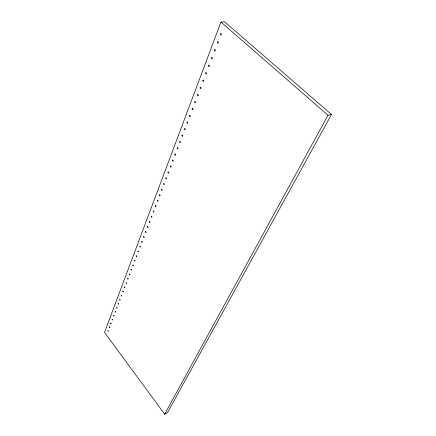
<?xml version="1.0" encoding="UTF-8"?>
<svg xmlns="http://www.w3.org/2000/svg" width="436" height="436" viewBox="0 0 436 436"><rect width="100%" height="100%" fill="white"/><g stroke="black" fill="none" stroke-linecap="round" stroke-linejoin="round"><path stroke-width="0.65" d="M220.959 22.034L104.52 332.357L164.683 414.2L167.468 412.712L331.48 114.488L224.605 21.8L220.959 22.034L327.997 115.24L331.48 114.488M164.683 414.2L327.997 115.24M107.861 330.739C108.166 332.45 108.76 330.221 107.861 330.739M109.278 327.011C109.589 328.733 110.183 326.477 109.278 327.011M110.711 323.234C111.022 324.973 111.627 322.695 110.711 323.234M112.161 319.419C112.472 321.168 113.082 318.858 112.161 319.419M113.627 315.55C113.943 317.315 114.559 314.977 113.627 315.55M115.115 311.636C115.409 313.402 116.08 311.075 115.115 311.636M116.619 307.674C116.941 309.467 117.562 307.075 116.619 307.674M118.145 303.658C118.467 305.467 119.093 303.047 118.145 303.658M119.687 299.597C120.014 301.418 120.647 298.965 119.687 299.597M121.252 295.477C121.579 297.314 122.216 294.834 121.252 295.477M122.832 291.308C123.165 293.161 123.808 290.654 122.832 291.308M124.434 287.09C124.772 288.954 125.421 286.414 124.434 287.09M126.059 282.811C126.396 284.692 127.05 282.119 126.059 282.811M127.704 278.479C128.048 280.37 128.707 277.77 127.704 278.479M129.372 274.086C129.715 275.999 130.38 273.361 129.372 274.086M131.062 269.639C131.41 271.563 132.081 268.898 131.062 269.639M132.773 265.132C133.127 267.072 133.798 264.374 132.773 265.132M134.506 260.565C134.86 262.521 135.542 259.785 134.506 260.565M136.266 255.932C136.626 257.905 137.313 255.136 136.266 255.932M138.049 251.24C138.408 253.229 139.1 250.428 138.049 251.24M139.852 246.482C140.218 248.487 140.915 245.648 139.852 246.482M220.518 33.97A0.741 0.496 87.6 0 0 220.959 35.098A0.741 0.496 87.6 0 0 221.379 33.992A0.741 0.496 87.6 0 0 220.518 33.97M217.455 42.041A0.736 0.491 86.8 0 0 217.891 43.159A0.736 0.491 86.8 0 0 218.305 42.074A0.736 0.491 86.8 0 0 217.455 42.041M214.441 49.971A0.725 0.485 86.1 0 0 214.877 51.083A0.725 0.485 86.1 0 0 215.28 50.02A0.725 0.485 86.1 0 0 214.441 49.971M211.487 57.765A0.719 0.474 85.4 0 0 211.912 58.865A0.719 0.474 85.4 0 0 212.31 57.819A0.719 0.474 85.4 0 0 211.487 57.765M208.577 65.422A0.709 0.469 84.8 0 0 209.002 66.517A0.709 0.469 84.8 0 0 209.394 65.487A0.709 0.469 84.8 0 0 208.577 65.422M205.721 72.954A0.703 0.463 84.1 0 0 206.141 74.033A0.703 0.463 84.1 0 0 206.528 73.025A0.703 0.463 84.1 0 0 205.721 72.954M202.909 80.349A0.692 0.458 83.4 0 0 203.329 81.423A0.692 0.458 83.4 0 0 203.705 80.431A0.692 0.458 83.4 0 0 202.909 80.349M200.146 87.625A0.687 0.447 82.8 0 0 200.56 88.693A0.687 0.447 82.8 0 0 200.936 87.718A0.687 0.447 82.8 0 0 200.146 87.625M197.432 94.781A0.676 0.441 82.2 0 0 197.84 95.838A0.676 0.441 82.2 0 0 198.206 94.879A0.676 0.441 82.2 0 0 197.432 94.781M194.761 101.817A0.67 0.436 81.6 0 0 195.17 102.863A0.67 0.436 81.6 0 0 195.53 101.92A0.67 0.436 81.6 0 0 194.761 101.817M192.134 108.738A0.665 0.431 81 0 0 192.538 109.779A0.665 0.431 81 0 0 192.892 108.847A0.665 0.431 81 0 0 192.134 108.738M189.546 115.545A0.659 0.425 80.5 0 0 189.949 116.576A0.659 0.425 80.5 0 0 190.298 115.665A0.659 0.425 80.5 0 0 189.546 115.545M187.006 122.244A0.649 0.42 80 0 0 187.404 123.268A0.649 0.42 80 0 0 187.747 122.369A0.649 0.42 80 0 0 187.006 122.244M184.504 128.833A0.643 0.414 79.4 0 0 184.897 129.852A0.643 0.414 79.4 0 0 185.235 128.969A0.643 0.414 79.4 0 0 184.504 128.833M182.041 135.318A0.638 0.409 78.9 0 0 182.433 136.326A0.638 0.409 78.9 0 0 182.76 135.46A0.638 0.409 78.9 0 0 182.041 135.318M179.583 141.847A0.632 0.398 78.4 0 0 180.112 142.708A0.632 0.398 78.4 0 0 180.259 141.705A0.632 0.398 78.4 0 0 179.583 141.847M177.196 148.126A0.627 0.392 78 0 0 177.719 148.981A0.627 0.392 78 0 0 177.866 148A0.627 0.392 78 0 0 177.196 148.126M174.847 154.311A0.621 0.387 77.5 0 0 175.365 155.162A0.621 0.387 77.5 0 0 175.512 154.191A0.621 0.387 77.5 0 0 174.847 154.311M172.536 160.399A0.616 0.382 77.1 0 0 173.048 161.249A0.616 0.382 77.1 0 0 173.19 160.29A0.616 0.382 77.1 0 0 172.536 160.399M170.258 166.399A0.61 0.376 76.7 0 0 170.77 167.239A0.61 0.376 76.7 0 0 170.907 166.29A0.61 0.376 76.7 0 0 170.258 166.399M168.018 172.302A0.605 0.371 76.3 0 0 168.519 173.141A0.605 0.371 76.3 0 0 168.656 172.204A0.605 0.371 76.3 0 0 168.018 172.302M165.811 178.117A0.6 0.365 75.9 0 0 166.307 178.956A0.6 0.365 75.9 0 0 166.443 178.03A0.6 0.365 75.9 0 0 165.811 178.117M163.631 183.85A0.594 0.365 75.5 0 0 164.127 184.679A0.594 0.365 75.5 0 0 164.258 183.769A0.594 0.365 75.5 0 0 163.631 183.85M161.489 189.491A0.589 0.36 75.1 0 0 161.979 190.319A0.589 0.36 75.1 0 0 162.11 189.42A0.589 0.36 75.1 0 0 161.489 189.491M159.38 195.055A0.583 0.354 74.8 0 0 159.865 195.878A0.583 0.354 74.8 0 0 159.99 194.99A0.583 0.354 74.8 0 0 159.38 195.055M157.298 200.538A0.583 0.349 74.5 0 0 157.778 201.356A0.583 0.349 74.5 0 0 157.903 200.478A0.583 0.349 74.5 0 0 157.298 200.538M155.249 205.939A0.578 0.343 74.1 0 0 155.723 206.751A0.578 0.343 74.1 0 0 155.843 205.885A0.578 0.343 74.1 0 0 155.249 205.939M153.227 211.258A0.572 0.338 73.8 0 0 153.701 212.07A0.572 0.338 73.8 0 0 153.815 211.215A0.572 0.338 73.8 0 0 153.227 211.258M151.232 216.507A0.567 0.332 73.5 0 0 151.701 217.313A0.567 0.332 73.5 0 0 151.815 216.469A0.567 0.332 73.5 0 0 151.232 216.507M149.27 221.679A0.561 0.327 73.2 0 0 149.733 222.485A0.561 0.327 73.2 0 0 149.848 221.646A0.561 0.327 73.2 0 0 149.27 221.679M147.33 226.78A0.561 0.322 73 0 0 147.793 227.581A0.561 0.322 73 0 0 147.902 226.753A0.561 0.322 73 0 0 147.33 226.78M145.422 231.81A0.556 0.322 72.7 0 0 145.88 232.606A0.556 0.322 72.7 0 0 145.989 231.783A0.556 0.322 72.7 0 0 145.422 231.81M143.542 236.764A0.55 0.316 72.4 0 0 143.994 237.56A0.55 0.316 72.4 0 0 144.098 236.748A0.55 0.316 72.4 0 0 143.542 236.764M141.684 241.658A0.545 0.311 72.2 0 0 142.136 242.443A0.545 0.311 72.2 0 0 142.24 241.648A0.545 0.311 72.2 0 0 141.684 241.658"/></g></svg>
